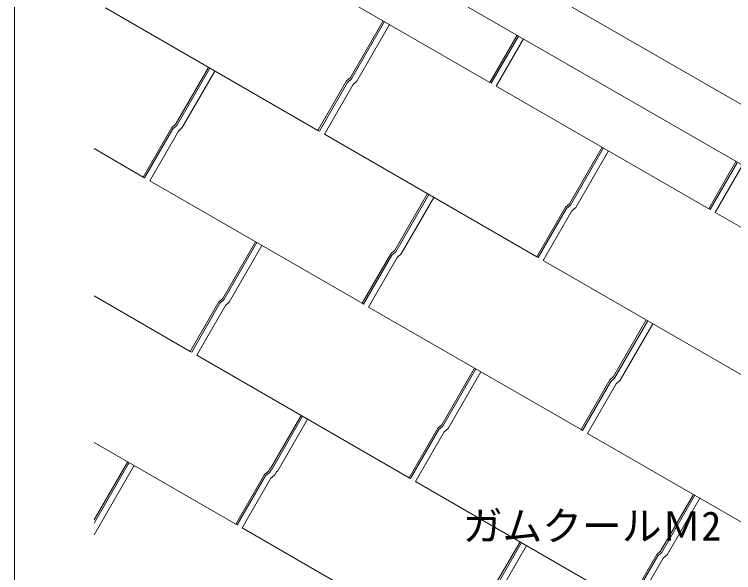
# Model space of a CAD drawing. Units: millimetres, scale not verified. Extents: x -1104 to 1104, y -764 to 764.
# Drawn here: x -1104 to -814.7, y -1.3 to 223.4 of the extents above; entities that cross this region are included whole.
import ezdxf
from ezdxf.enums import TextEntityAlignment as Align

# ---------------------------------------------------------------- set-up
doc = ezdxf.new("R2010")
doc.units = ezdxf.units.MM
doc.header["$LTSCALE"] = 3
for name, color, linetype, lineweight in [('0-1_WAKU', 7, 'Continuous', 18), ('0-4_BOUSUI', 1, 'Continuous', 18), ('0-5_MOJI', 7, 'Continuous', 18), ('0-A_single', 6, 'Continuous', 18)]:
    doc.layers.add(name, color=color, linetype=linetype, lineweight=lineweight)
doc.styles.add('ＭＳ ゴシック', font='')
doc.styles.get('ＭＳ ゴシック').set_extended_font_data('MS Gothic')

msp = doc.modelspace()

# ---------------------------------------------------------------- linework, layer by layer
at = {"layer": '0-1_WAKU'}
msp.add_lwpolyline([(-1104.019, -764.025), (1103.981, -764.025), (1103.981, 763.975), (-1104.019, 763.975)], close=True, dxfattribs=at)
at = {"layer": '0-4_BOUSUI'}
for p, q in [((-588.55, 58.267), (-1071.983, 337.377)), ((-598.998, 40.17), (-1071.983, 313.248))]:
    msp.add_line(p, q, dxfattribs=at)
at = {"layer": '0-A_single'}
for p, q in [((-998.262, 245.37), (-912.814, 196.037)), ((-1067.382, 225.997), (-981.934, 176.664)), ((-910.216, 194.537), (-899.254, 213.523)), ((-910.216, 194.537), (-824.768, 145.203)), ((-979.336, 175.164), (-893.888, 125.83)), ((-1071.983, 169.374), (-1052.197, 157.951)), ((-822.17, 143.703), (-811.208, 162.69)), ((-1049.599, 156.451), (-964.151, 107.118)), ((-822.17, 143.703), (-736.722, 94.37)), ((-891.29, 124.33), (-805.842, 74.997)), ((-1071.983, 110.095), (-1033.272, 87.745)), ((-961.553, 105.618), (-876.106, 56.284)), ((-1030.673, 86.245), (-945.226, 36.912)), ((-873.507, 54.784), (-788.06, 5.451)), ((-1071.983, 51.17), (-1014.968, 18.252)), ((-942.628, 35.412), (-857.18, -13.922)), ((-1012.37, 16.752), (-926.922, -32.581))]:
    msp.add_line(p, q, dxfattribs=at)
for points in [[(-955.122, 220.463), (-968.421, 197.429), (-969.983, 196.045), (-981.363, 176.334), (-981.934, 176.664), (-970.401, 196.64), (-968.84, 198.024), (-955.694, 220.793)], [(-979.336, 175.164), (-967.803, 195.14), (-966.242, 196.524), (-953.096, 219.293)], [(-901.281, 214.693), (-912.243, 195.707), (-912.814, 196.037), (-901.852, 215.023)], [(-1025.386, 201.75), (-1038.684, 178.716), (-1040.246, 177.332), (-1051.626, 157.621), (-1052.197, 157.951), (-1040.664, 177.927), (-1039.103, 179.312), (-1025.957, 202.08)], [(-1049.599, 156.451), (-1038.066, 176.427), (-1036.505, 177.812), (-1023.359, 200.58)], [(-867.077, 169.63), (-880.375, 146.596), (-881.937, 145.211), (-893.317, 125.5), (-893.888, 125.83), (-882.355, 145.806), (-880.794, 147.191), (-867.648, 169.96)], [(-891.29, 124.33), (-879.757, 144.306), (-878.196, 145.691), (-865.05, 168.46)], [(-813.235, 163.86), (-824.197, 144.873), (-824.768, 145.203), (-813.806, 164.19)], [(-937.34, 150.917), (-950.638, 127.883), (-952.2, 126.498), (-963.58, 106.788), (-964.151, 107.118), (-952.618, 127.094), (-951.057, 128.478), (-937.911, 151.247)], [(-961.553, 105.618), (-950.02, 125.594), (-948.459, 126.978), (-935.313, 149.747)], [(-1006.46, 131.544), (-1019.759, 108.51), (-1021.32, 107.126), (-1032.7, 87.415), (-1033.272, 87.745), (-1021.738, 107.721), (-1020.177, 109.106), (-1007.031, 131.874)], [(-1030.673, 86.245), (-1019.14, 106.221), (-1017.579, 107.606), (-1004.433, 130.374)], [(-849.294, 100.084), (-862.593, 77.05), (-864.154, 75.665), (-875.534, 55.954), (-876.106, 56.284), (-864.572, 76.26), (-863.011, 77.645), (-849.865, 100.414)], [(-873.507, 54.784), (-861.974, 74.76), (-860.413, 76.145), (-847.267, 98.914)], [(-918.414, 80.711), (-931.713, 57.677), (-933.274, 56.292), (-944.654, 36.582), (-945.226, 36.912), (-933.693, 56.888), (-932.131, 58.272), (-918.985, 81.041)], [(-942.628, 35.412), (-931.094, 55.388), (-929.533, 56.772), (-916.387, 79.541)], [(-988.677, 61.998), (-1000.649, 41.263), (-1001.206, 40.768), (-1001.874, 39.613), (-1003.435, 38.228), (-1014.968, 18.252), (-1014.397, 17.922), (-1003.017, 37.633), (-1001.455, 39.017), (-1000.788, 40.173), (-1000.23, 40.668), (-988.105, 61.668)], [(-986.079, 60.498), (-998.051, 39.763), (-998.608, 39.268), (-999.276, 38.113), (-1000.837, 36.728), (-1012.37, 16.752)], [(-1058.42, 43.339), (-1058.538, 43.134), (-1058.705, 42.986), (-1071.983, 19.987)], [(-1071.983, 18.667), (-1058.287, 42.391), (-1058.119, 42.539), (-1057.848, 43.009)], [(-1055.822, 41.839), (-1055.94, 41.634), (-1056.107, 41.486), (-1071.983, 13.987)], [(-830.368, 29.878), (-843.667, 6.844), (-845.228, 5.459), (-856.608, -14.252), (-857.18, -13.922), (-845.647, 6.054), (-844.085, 7.439), (-830.939, 30.208)], [(-854.582, -15.422), (-843.049, 4.554), (-841.487, 5.939), (-828.341, 28.708)], [(-900.631, 11.165), (-912.603, -9.57), (-913.16, -10.065), (-913.828, -11.221), (-915.389, -12.605), (-926.922, -32.581), (-926.351, -32.911), (-914.971, -13.201), (-913.409, -11.816), (-912.742, -10.66), (-912.184, -10.166), (-900.06, 10.835)], [(-898.033, 9.665), (-910.005, -11.07), (-910.562, -11.565), (-911.23, -12.721), (-912.791, -14.105), (-924.324, -34.081)]]:
    msp.add_lwpolyline(points, dxfattribs=at)

# ---------------------------------------------------------------- texts
at = {"layer": '0-5_MOJI', "style": 'ＭＳ ゴシック'}
msp.add_text('ガムクールＭ2', height=11.73, dxfattribs=at).set_placement((-923.7, 8.148), align=Align.BOTTOM_LEFT)

doc.saveas('drawing.dxf')
